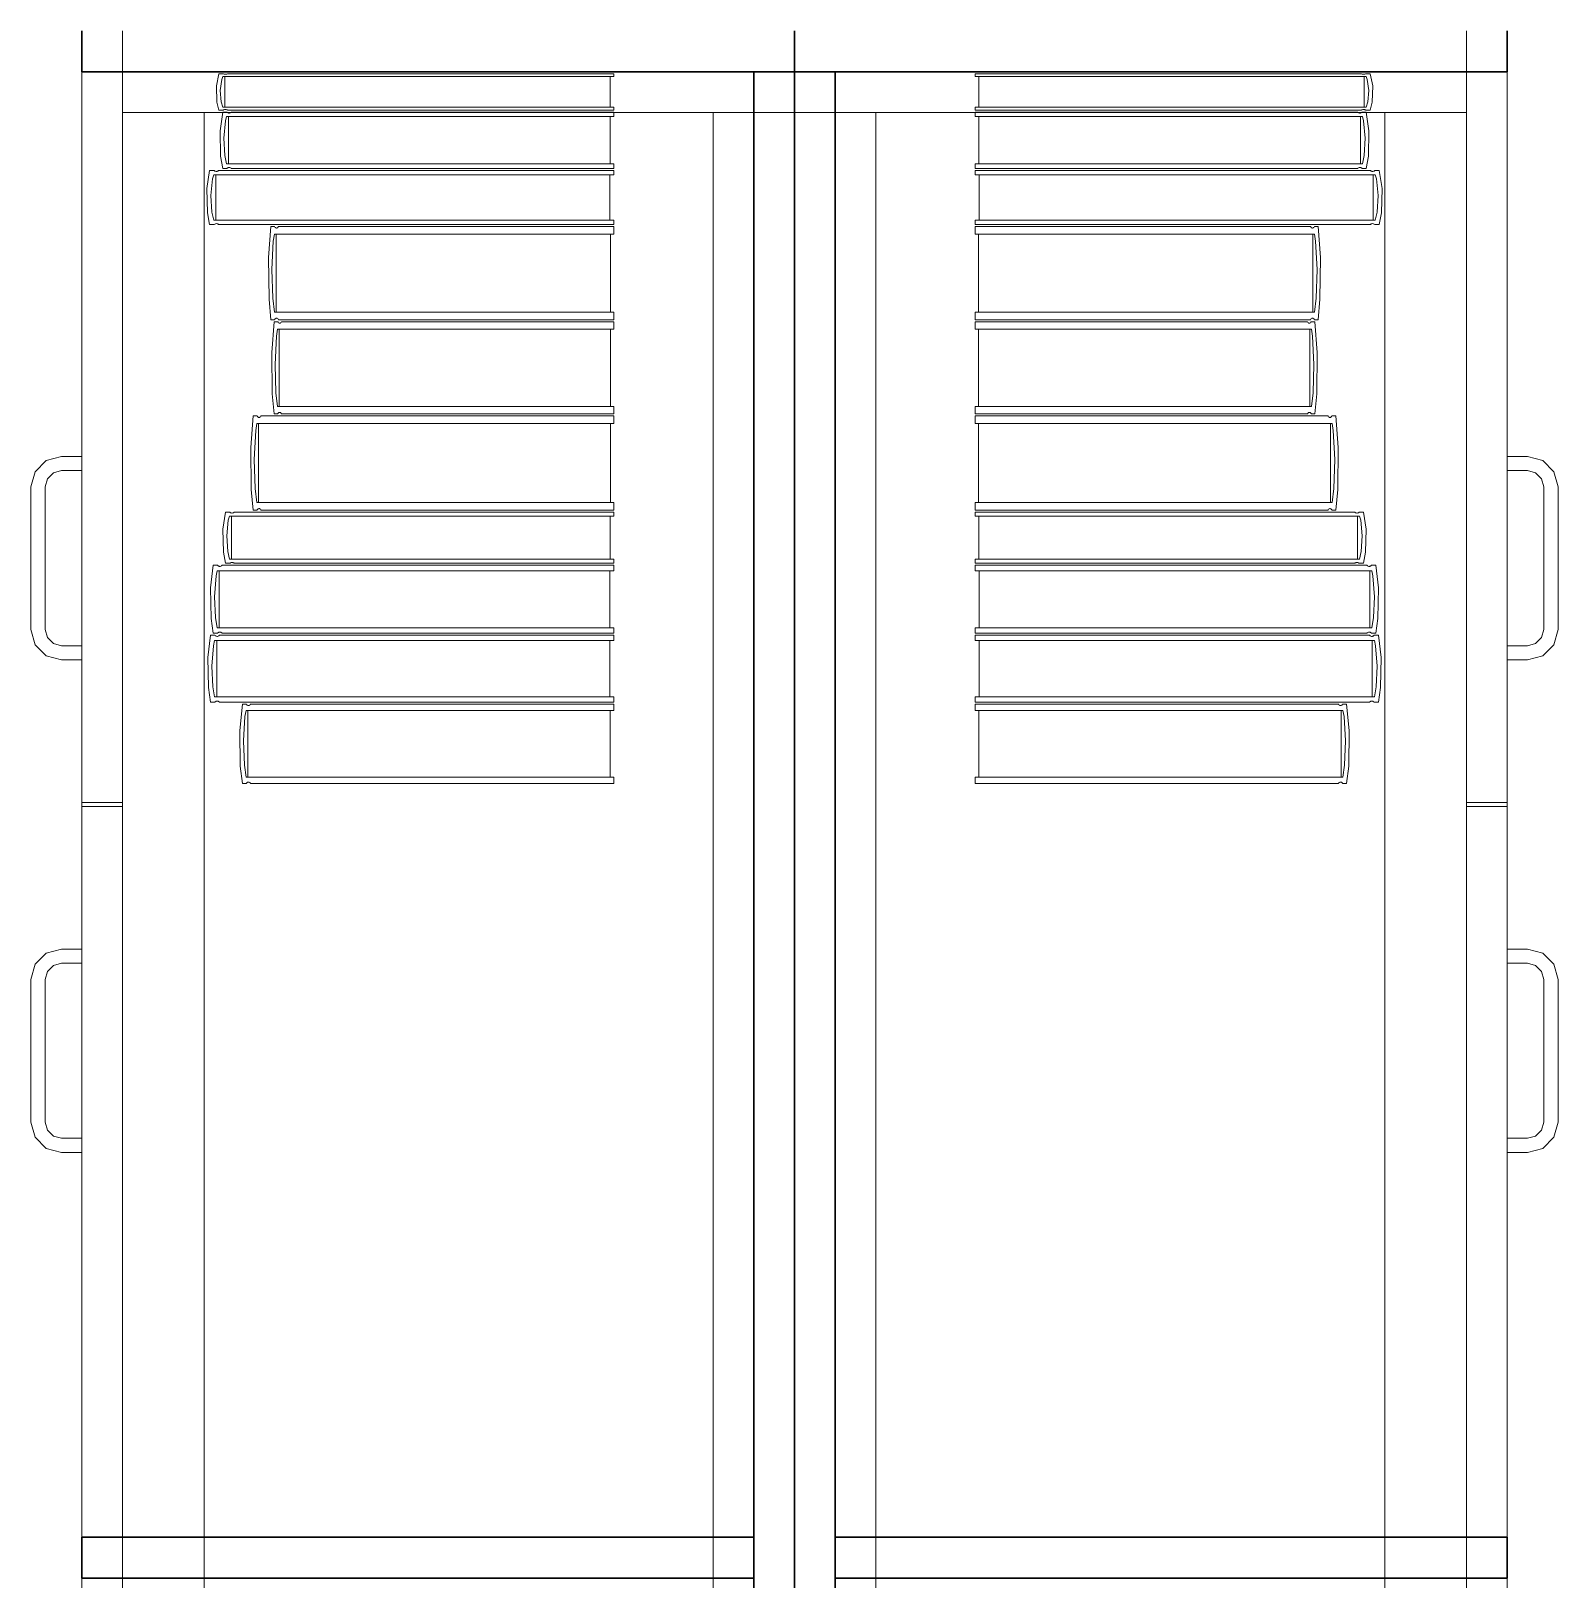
# Model space of a CAD drawing. Header units: inches. Extents: x -38 to 5698, y -33 to 92.
# Drawn here: x 288.689 to 289.439, y 22.592 to 23.352 of the extents above; entities that cross this region are included whole.
import ezdxf

# ---------------------------------------------------------------- set-up
doc = ezdxf.new("R2010")
doc.units = ezdxf.units.IN
doc.header["$MEASUREMENT"] = 0
doc.set_wipeout_variables(frame=1)
doc.linetypes.add('Wipeout_Contour', pattern=[1, 0, -1])
doc.layers.add('Interior - Mobiliario', color=7, linetype='Continuous')

msp = doc.modelspace()

# ---------------------------------------------------------------- linework, layer by layer
at = {"layer": 'Interior - Mobiliario', "color": 175, "linetype": 'Continuous', "lineweight": 13}
for p, q in [((288.73401, 21.87237), (288.73401, 23.33237)), ((288.73401, 23.33237), (289.04401, 23.33237)), ((289.04401, 23.33237), (289.04401, 21.87237)), ((289.08401, 23.33237), (289.08401, 21.87237)), ((289.39401, 23.33237), (289.08401, 23.33237)), ((289.39401, 21.87237), (289.39401, 23.33237)), ((288.78029, 23.31742), (288.78005, 23.32541)), ((289.34772, 23.31742), (289.34797, 23.32541)), ((288.78135, 23.3135), (288.78029, 23.31742)), ((288.78191, 23.32311), (288.7824, 23.31761)), ((288.7824, 23.31761), (288.78329, 23.31493)), ((289.34561, 23.31761), (289.34472, 23.31493)), ((289.34611, 23.32311), (289.34561, 23.31761)), ((289.34666, 23.3135), (289.34772, 23.31742)), ((288.73401, 23.31237), (288.77401, 23.31237)), ((288.77401, 23.31237), (289.02401, 23.31237)), ((288.78346, 23.3135), (288.78135, 23.3135)), ((288.7819, 23.30328), (288.78319, 23.3125)), ((288.78319, 23.3125), (288.78528, 23.3125)), ((288.78329, 23.31493), (288.97535, 23.31493)), ((288.78357, 23.31357), (288.78346, 23.3135)), ((288.78381, 23.31368), (288.78357, 23.31357)), ((288.78408, 23.31376), (288.78381, 23.31368)), ((288.78436, 23.3138), (288.78408, 23.31376)), ((288.78465, 23.3138), (288.78436, 23.3138)), ((288.78511, 23.31029), (288.78454, 23.30819)), ((288.78493, 23.31377), (288.78465, 23.3138)), ((288.7852, 23.3137), (288.78493, 23.31377)), ((288.97535, 23.31029), (288.78511, 23.31029)), ((288.78545, 23.3136), (288.7852, 23.3137)), ((288.78528, 23.3125), (288.78544, 23.31235)), ((288.78544, 23.31235), (288.78569, 23.3122)), ((288.78561, 23.3135), (288.78545, 23.3136)), ((288.97535, 23.3135), (288.78561, 23.3135)), ((288.78569, 23.3122), (288.78596, 23.31209)), ((288.78596, 23.31209), (288.78623, 23.31204)), ((288.78607, 23.28705), (288.78607, 23.31029)), ((288.78623, 23.31204), (288.78652, 23.31205)), ((288.78652, 23.31205), (288.7868, 23.31211)), ((288.7868, 23.31211), (288.78706, 23.31223)), ((288.78706, 23.31223), (288.7873, 23.31239)), ((288.7873, 23.31239), (288.78741, 23.3125)), ((288.78741, 23.3125), (288.97535, 23.3125)), ((288.97343, 23.31029), (288.97343, 23.28705)), ((288.97535, 23.31493), (288.97535, 23.3135)), ((288.97535, 23.3125), (288.97535, 23.31029)), ((289.35401, 23.31237), (289.10401, 23.31237)), ((289.34472, 23.31493), (289.15266, 23.31493)), ((289.15266, 23.31493), (289.15266, 23.3135)), ((289.15266, 23.3135), (289.34241, 23.3135)), ((289.3406, 23.3125), (289.15266, 23.3125)), ((289.15266, 23.3125), (289.15266, 23.31029)), ((289.15266, 23.31029), (289.3429, 23.31029)), ((289.15459, 23.31029), (289.15459, 23.28705)), ((289.34071, 23.31239), (289.3406, 23.3125)), ((289.34095, 23.31223), (289.34071, 23.31239)), ((289.34122, 23.31211), (289.34095, 23.31223)), ((289.34149, 23.31205), (289.34122, 23.31211)), ((289.34178, 23.31204), (289.34149, 23.31205)), ((289.34206, 23.31209), (289.34178, 23.31204)), ((289.34194, 23.28705), (289.34194, 23.31029)), ((289.34233, 23.3122), (289.34206, 23.31209)), ((289.34257, 23.31235), (289.34233, 23.3122)), ((289.34241, 23.3135), (289.34256, 23.3136)), ((289.34256, 23.3136), (289.34281, 23.3137)), ((289.34273, 23.3125), (289.34257, 23.31235)), ((289.34482, 23.3125), (289.34273, 23.3125)), ((289.34281, 23.3137), (289.34309, 23.31377)), ((289.3429, 23.31029), (289.34347, 23.30819)), ((289.34309, 23.31377), (289.34337, 23.3138)), ((289.34337, 23.3138), (289.34365, 23.3138)), ((289.34365, 23.3138), (289.34393, 23.31376)), ((289.34393, 23.31376), (289.3442, 23.31368)), ((289.3442, 23.31368), (289.34445, 23.31357)), ((289.34445, 23.31357), (289.34455, 23.3135)), ((289.34455, 23.3135), (289.34666, 23.3135)), ((289.34611, 23.30328), (289.34482, 23.3125)), ((289.39401, 23.31237), (289.35401, 23.31237)), ((288.78214, 23.2909), (288.7819, 23.30328)), ((288.78454, 23.30819), (288.78374, 23.29971)), ((289.34347, 23.30819), (289.34427, 23.29971)), ((289.34587, 23.2909), (289.34611, 23.30328)), ((288.78374, 23.29971), (288.78423, 23.29119)), ((289.34427, 23.29971), (289.34378, 23.29119)), ((288.78319, 23.28483), (288.78214, 23.2909)), ((288.78423, 23.29119), (288.78511, 23.28705)), ((288.78511, 23.28705), (288.97535, 23.28705)), ((288.97535, 23.28705), (288.97535, 23.28483)), ((289.3429, 23.28705), (289.15266, 23.28705)), ((289.15266, 23.28705), (289.15266, 23.28483)), ((289.34378, 23.29119), (289.3429, 23.28705)), ((289.34482, 23.28483), (289.34587, 23.2909)), ((288.77544, 23.27497), (288.77677, 23.28383)), ((288.77677, 23.28383), (288.77893, 23.28383)), ((288.77817, 23.27969), (288.77734, 23.27155)), ((288.77876, 23.28171), (288.77817, 23.27969)), ((288.97535, 23.28171), (288.77876, 23.28171)), ((288.77893, 23.28383), (288.7791, 23.28369)), ((288.7791, 23.28369), (288.77935, 23.28354)), ((288.77935, 23.28354), (288.77963, 23.28344)), ((288.77963, 23.28344), (288.77992, 23.28339)), ((288.77975, 23.25939), (288.77975, 23.28171)), ((288.77992, 23.28339), (288.78021, 23.2834)), ((288.78021, 23.2834), (288.7805, 23.28346)), ((288.7805, 23.28346), (288.78077, 23.28357)), ((288.78077, 23.28357), (288.78102, 23.28373)), ((288.78102, 23.28373), (288.78113, 23.28383)), ((288.78113, 23.28383), (288.97535, 23.28383)), ((288.78528, 23.28483), (288.78319, 23.28483)), ((288.78539, 23.28494), (288.78528, 23.28483)), ((288.78563, 23.28511), (288.78539, 23.28494)), ((288.78589, 23.28523), (288.78563, 23.28511)), ((288.78617, 23.28529), (288.78589, 23.28523)), ((288.78646, 23.2853), (288.78617, 23.28529)), ((288.78674, 23.28524), (288.78646, 23.2853)), ((288.787, 23.28514), (288.78674, 23.28524)), ((288.78725, 23.28498), (288.787, 23.28514)), ((288.78741, 23.28483), (288.78725, 23.28498)), ((288.97535, 23.28483), (288.78741, 23.28483)), ((288.97336, 23.28171), (288.97336, 23.25939)), ((288.97535, 23.28383), (288.97535, 23.28171)), ((289.15266, 23.28483), (289.3406, 23.28483)), ((289.34688, 23.28383), (289.15266, 23.28383)), ((289.15266, 23.28383), (289.15266, 23.28171)), ((289.15266, 23.28171), (289.34925, 23.28171)), ((289.15465, 23.28171), (289.15465, 23.25939)), ((289.3406, 23.28483), (289.34076, 23.28498)), ((289.34076, 23.28498), (289.34101, 23.28514)), ((289.34101, 23.28514), (289.34128, 23.28524)), ((289.34128, 23.28524), (289.34156, 23.2853)), ((289.34156, 23.2853), (289.34184, 23.28529)), ((289.34184, 23.28529), (289.34212, 23.28523)), ((289.34212, 23.28523), (289.34238, 23.28511)), ((289.34238, 23.28511), (289.34263, 23.28494)), ((289.34263, 23.28494), (289.34273, 23.28483)), ((289.34273, 23.28483), (289.34482, 23.28483)), ((289.34699, 23.28373), (289.34688, 23.28383)), ((289.34724, 23.28357), (289.34699, 23.28373)), ((289.34751, 23.28346), (289.34724, 23.28357)), ((289.3478, 23.2834), (289.34751, 23.28346)), ((289.34809, 23.28339), (289.3478, 23.2834)), ((289.34838, 23.28344), (289.34809, 23.28339)), ((289.34826, 23.25939), (289.34826, 23.28171)), ((289.34866, 23.28354), (289.34838, 23.28344)), ((289.34892, 23.28369), (289.34866, 23.28354)), ((289.34908, 23.28383), (289.34892, 23.28369)), ((289.35124, 23.28383), (289.34908, 23.28383)), ((289.34925, 23.28171), (289.34984, 23.27969)), ((289.34984, 23.27969), (289.35067, 23.27155)), ((289.35257, 23.27497), (289.35124, 23.28383)), ((288.77569, 23.26309), (288.77544, 23.27497)), ((288.77734, 23.27155), (288.77785, 23.26337)), ((289.35067, 23.27155), (289.35017, 23.26337)), ((289.35232, 23.26309), (289.35257, 23.27497)), ((288.77677, 23.25726), (288.77569, 23.26309)), ((288.77893, 23.25726), (288.77677, 23.25726)), ((288.77785, 23.26337), (288.77876, 23.25939)), ((288.77876, 23.25939), (288.97535, 23.25939)), ((288.77904, 23.25737), (288.77893, 23.25726)), ((288.77929, 23.25753), (288.77904, 23.25737)), ((288.77957, 23.25764), (288.77929, 23.25753)), ((288.77985, 23.2577), (288.77957, 23.25764)), ((288.78015, 23.25771), (288.77985, 23.2577)), ((288.78044, 23.25766), (288.78015, 23.25771)), ((288.78071, 23.25756), (288.78044, 23.25766)), ((288.78097, 23.25741), (288.78071, 23.25756)), ((288.78113, 23.25726), (288.78097, 23.25741)), ((288.97535, 23.25726), (288.78113, 23.25726)), ((288.80573, 23.24101), (288.80686, 23.25626)), ((288.80686, 23.25626), (288.80869, 23.25626)), ((288.80869, 23.25626), (288.80883, 23.25602)), ((288.81046, 23.25609), (288.81056, 23.25626)), ((288.81056, 23.25626), (288.97535, 23.25626)), ((288.97535, 23.25939), (288.97535, 23.25726)), ((288.97535, 23.25626), (288.97535, 23.2526)), ((289.34925, 23.25939), (289.15266, 23.25939)), ((289.15266, 23.25939), (289.15266, 23.25726)), ((289.15266, 23.25726), (289.34688, 23.25726)), ((289.31746, 23.25626), (289.15266, 23.25626)), ((289.15266, 23.25626), (289.15266, 23.2526)), ((289.31755, 23.25609), (289.31746, 23.25626)), ((289.31932, 23.25626), (289.31918, 23.25602)), ((289.32115, 23.25626), (289.31932, 23.25626)), ((289.32229, 23.24101), (289.32115, 23.25626)), ((289.34688, 23.25726), (289.34704, 23.25741)), ((289.34704, 23.25741), (289.3473, 23.25756)), ((289.3473, 23.25756), (289.34758, 23.25766)), ((289.34758, 23.25766), (289.34787, 23.25771)), ((289.34787, 23.25771), (289.34816, 23.2577)), ((289.34816, 23.2577), (289.34845, 23.25764)), ((289.34845, 23.25764), (289.34872, 23.25753)), ((289.34872, 23.25753), (289.34897, 23.25737)), ((289.34897, 23.25737), (289.34908, 23.25726)), ((289.34908, 23.25726), (289.35124, 23.25726)), ((289.35017, 23.26337), (289.34925, 23.25939)), ((289.35124, 23.25726), (289.35232, 23.26309)), ((288.80804, 23.24914), (288.80734, 23.23512)), ((288.80854, 23.2526), (288.80804, 23.24914)), ((288.97535, 23.2526), (288.80854, 23.2526)), ((288.80883, 23.25602), (288.80905, 23.25576)), ((288.80905, 23.25576), (288.80928, 23.25558)), ((288.80928, 23.25558), (288.80953, 23.2555)), ((288.80939, 23.21419), (288.80939, 23.2526)), ((288.80953, 23.2555), (288.80978, 23.25551)), ((288.80978, 23.25551), (288.81002, 23.25561)), ((288.81002, 23.25561), (288.81025, 23.25581)), ((288.81025, 23.25581), (288.81046, 23.25609)), ((288.97366, 23.2526), (288.97366, 23.21419)), ((289.15266, 23.2526), (289.31947, 23.2526)), ((289.15435, 23.2526), (289.15435, 23.21419)), ((289.31776, 23.25581), (289.31755, 23.25609)), ((289.31799, 23.25561), (289.31776, 23.25581)), ((289.31824, 23.25551), (289.31799, 23.25561)), ((289.31849, 23.2555), (289.31824, 23.25551)), ((289.31873, 23.25558), (289.31849, 23.2555)), ((289.31863, 23.21419), (289.31863, 23.2526)), ((289.31897, 23.25576), (289.31873, 23.25558)), ((289.31918, 23.25602), (289.31897, 23.25576)), ((289.31947, 23.2526), (289.31997, 23.24914)), ((289.31997, 23.24914), (289.32067, 23.23512)), ((288.80594, 23.22056), (288.80573, 23.24101)), ((289.32208, 23.22056), (289.32229, 23.24101)), ((288.80734, 23.23512), (288.80777, 23.22104)), ((289.32067, 23.23512), (289.32024, 23.22104)), ((288.80686, 23.21054), (288.80594, 23.22056)), ((288.80777, 23.22104), (288.80854, 23.21419)), ((289.32024, 23.22104), (289.31947, 23.21419)), ((289.32115, 23.21054), (289.32208, 23.22056)), ((288.80869, 23.21054), (288.80686, 23.21054)), ((288.80854, 23.21419), (288.97535, 23.21419)), ((288.80878, 23.21071), (288.80869, 23.21054)), ((288.809, 23.21099), (288.80878, 23.21071)), ((288.80923, 23.21118), (288.809, 23.21099)), ((288.80947, 23.21129), (288.80923, 23.21118)), ((288.80972, 23.2113), (288.80947, 23.21129)), ((288.80997, 23.21122), (288.80972, 23.2113)), ((288.8102, 23.21104), (288.80997, 23.21122)), ((288.81042, 23.21078), (288.8102, 23.21104)), ((288.81056, 23.21054), (288.81042, 23.21078)), ((288.97535, 23.21054), (288.81056, 23.21054)), ((288.97535, 23.21419), (288.97535, 23.21054)), ((289.31947, 23.21419), (289.15266, 23.21419)), ((289.15266, 23.21419), (289.15266, 23.21054)), ((289.15266, 23.21054), (289.31746, 23.21054)), ((289.31746, 23.21054), (289.31759, 23.21078)), ((289.31759, 23.21078), (289.31781, 23.21104)), ((289.31781, 23.21104), (289.31805, 23.21122)), ((289.31805, 23.21122), (289.31829, 23.2113)), ((289.31829, 23.2113), (289.31854, 23.21129)), ((289.31854, 23.21129), (289.31878, 23.21118)), ((289.31878, 23.21118), (289.31902, 23.21099)), ((289.31902, 23.21099), (289.31923, 23.21071)), ((289.31923, 23.21071), (289.31932, 23.21054)), ((289.31932, 23.21054), (289.32115, 23.21054)), ((288.80731, 23.19443), (288.80843, 23.20954)), ((288.80843, 23.20954), (288.81024, 23.20954)), ((288.8101, 23.20591), (288.8096, 23.20248)), ((288.97535, 23.20591), (288.8101, 23.20591)), ((288.81024, 23.20954), (288.81038, 23.20929)), ((288.81038, 23.20929), (288.8106, 23.20903)), ((288.8106, 23.20903), (288.81083, 23.20886)), ((288.81083, 23.20886), (288.81107, 23.20878)), ((288.81093, 23.16787), (288.81093, 23.20591)), ((288.81107, 23.20878), (288.81132, 23.20879)), ((288.81132, 23.20879), (288.81156, 23.20889)), ((288.81156, 23.20889), (288.81179, 23.20908)), ((288.81179, 23.20908), (288.812, 23.20936)), ((288.812, 23.20936), (288.81209, 23.20954)), ((288.81209, 23.20954), (288.97535, 23.20954)), ((288.97368, 23.20591), (288.97368, 23.16787)), ((288.97535, 23.20954), (288.97535, 23.20591)), ((289.31592, 23.20954), (289.15266, 23.20954)), ((289.15266, 23.20954), (289.15266, 23.20591)), ((289.15266, 23.20591), (289.31792, 23.20591)), ((289.15433, 23.20591), (289.15433, 23.16787)), ((289.31601, 23.20936), (289.31592, 23.20954)), ((289.31622, 23.20908), (289.31601, 23.20936)), ((289.31645, 23.20889), (289.31622, 23.20908)), ((289.3167, 23.20879), (289.31645, 23.20889)), ((289.31694, 23.20878), (289.3167, 23.20879)), ((289.31718, 23.20886), (289.31694, 23.20878)), ((289.31708, 23.16787), (289.31708, 23.20591)), ((289.31742, 23.20903), (289.31718, 23.20886)), ((289.31763, 23.20929), (289.31742, 23.20903)), ((289.31777, 23.20954), (289.31763, 23.20929)), ((289.31959, 23.20954), (289.31777, 23.20954)), ((289.31792, 23.20591), (289.31841, 23.20248)), ((289.32071, 23.19443), (289.31959, 23.20954)), ((288.8096, 23.20248), (288.80891, 23.18859)), ((289.31841, 23.20248), (289.31911, 23.18859)), ((288.80751, 23.17418), (288.80731, 23.19443)), ((288.80891, 23.18859), (288.80933, 23.17466)), ((289.31911, 23.18859), (289.31868, 23.17466)), ((289.3205, 23.17418), (289.32071, 23.19443)), ((288.80843, 23.16425), (288.80751, 23.17418)), ((288.80933, 23.17466), (288.8101, 23.16787)), ((289.31868, 23.17466), (289.31792, 23.16787)), ((289.31959, 23.16425), (289.3205, 23.17418)), ((288.8101, 23.16787), (288.97535, 23.16787)), ((288.81078, 23.16489), (288.81055, 23.1647)), ((288.81102, 23.165), (288.81078, 23.16489)), ((288.81126, 23.16501), (288.81102, 23.165)), ((288.81151, 23.16493), (288.81126, 23.16501)), ((288.81174, 23.16475), (288.81151, 23.16493)), ((288.97535, 23.16787), (288.97535, 23.16425)), ((289.31792, 23.16787), (289.15266, 23.16787)), ((289.15266, 23.16787), (289.15266, 23.16425)), ((289.31627, 23.16475), (289.31651, 23.16493)), ((289.31651, 23.16493), (289.31675, 23.16501)), ((289.31675, 23.16501), (289.317, 23.165)), ((289.317, 23.165), (289.31724, 23.16489)), ((289.31724, 23.16489), (289.31747, 23.1647)), ((288.79697, 23.14781), (288.79816, 23.16325)), ((288.79816, 23.16325), (288.80008, 23.16325)), ((288.79993, 23.15955), (288.7994, 23.15603)), ((288.97535, 23.15955), (288.79993, 23.15955)), ((288.80008, 23.16325), (288.80023, 23.163)), ((288.80023, 23.163), (288.80046, 23.16274)), ((288.80046, 23.16274), (288.8007, 23.16256)), ((288.8007, 23.16256), (288.80096, 23.16248)), ((288.80081, 23.12065), (288.80081, 23.15955)), ((288.80096, 23.16248), (288.80122, 23.16249)), ((288.80122, 23.16249), (288.80148, 23.16259)), ((288.80148, 23.16259), (288.80172, 23.16279)), ((288.80172, 23.16279), (288.80195, 23.16307)), ((288.80195, 23.16307), (288.80204, 23.16325)), ((288.80204, 23.16325), (288.97535, 23.16325)), ((288.81024, 23.16425), (288.80843, 23.16425)), ((288.81033, 23.16443), (288.81024, 23.16425)), ((288.81055, 23.1647), (288.81033, 23.16443)), ((288.81195, 23.16449), (288.81174, 23.16475)), ((288.81209, 23.16425), (288.81195, 23.16449)), ((288.97535, 23.16425), (288.81209, 23.16425)), ((288.97358, 23.15955), (288.97358, 23.12065)), ((288.97535, 23.16325), (288.97535, 23.15955)), ((289.15266, 23.16425), (289.31592, 23.16425)), ((289.32597, 23.16325), (289.15266, 23.16325)), ((289.15266, 23.16325), (289.15266, 23.15955)), ((289.15266, 23.15955), (289.32809, 23.15955)), ((289.15444, 23.15955), (289.15444, 23.12065)), ((289.31592, 23.16425), (289.31606, 23.16449)), ((289.31606, 23.16449), (289.31627, 23.16475)), ((289.31747, 23.1647), (289.31768, 23.16443)), ((289.31768, 23.16443), (289.31777, 23.16425)), ((289.31777, 23.16425), (289.31959, 23.16425)), ((289.32607, 23.16307), (289.32597, 23.16325)), ((289.32629, 23.16279), (289.32607, 23.16307)), ((289.32653, 23.16259), (289.32629, 23.16279)), ((289.32679, 23.16249), (289.32653, 23.16259)), ((289.32705, 23.16248), (289.32679, 23.16249)), ((289.32731, 23.16256), (289.32705, 23.16248)), ((289.3272, 23.12065), (289.3272, 23.15955)), ((289.32756, 23.16274), (289.32731, 23.16256)), ((289.32779, 23.163), (289.32756, 23.16274)), ((289.32793, 23.16325), (289.32779, 23.163)), ((289.32986, 23.16325), (289.32793, 23.16325)), ((289.32809, 23.15955), (289.32861, 23.15603)), ((289.33105, 23.14781), (289.32986, 23.16325)), ((288.7994, 23.15603), (288.79866, 23.14184)), ((289.32861, 23.15603), (289.32935, 23.14184)), ((288.69651, 23.14136), (288.70401, 23.14337)), ((288.70401, 23.14337), (288.71401, 23.14337)), ((288.71401, 23.14337), (288.71401, 23.13637)), ((288.79719, 23.1271), (288.79697, 23.14781)), ((289.33083, 23.1271), (289.33105, 23.14781)), ((289.42401, 23.14337), (289.41401, 23.14337)), ((289.41401, 23.14337), (289.41401, 23.13637)), ((289.43151, 23.14136), (289.42401, 23.14337)), ((288.68901, 23.12837), (288.69102, 23.13587)), ((288.69102, 23.13587), (288.69651, 23.14136)), ((288.70001, 23.1353), (288.69708, 23.13237)), ((288.70401, 23.13637), (288.70001, 23.1353)), ((288.71401, 23.13637), (288.70401, 23.13637)), ((288.79866, 23.14184), (288.79911, 23.12758)), ((289.32935, 23.14184), (289.3289, 23.12758)), ((289.41401, 23.13637), (289.42401, 23.13637)), ((289.42401, 23.13637), (289.42801, 23.1353)), ((289.42801, 23.1353), (289.43093, 23.13237)), ((289.437, 23.13587), (289.43151, 23.14136)), ((289.43901, 23.12837), (289.437, 23.13587)), ((288.68901, 23.05837), (288.68901, 23.12837)), ((288.69708, 23.13237), (288.69601, 23.12837)), ((288.69601, 23.12837), (288.69601, 23.05837)), ((288.79816, 23.11694), (288.79719, 23.1271)), ((288.79911, 23.12758), (288.79993, 23.12065)), ((289.3289, 23.12758), (289.32809, 23.12065)), ((289.32986, 23.11694), (289.33083, 23.1271)), ((289.43093, 23.13237), (289.43201, 23.12837)), ((289.43201, 23.12837), (289.43201, 23.05837)), ((289.43901, 23.05837), (289.43901, 23.12837)), ((288.79993, 23.12065), (288.97535, 23.12065)), ((288.97535, 23.12065), (288.97535, 23.11694)), ((289.32809, 23.12065), (289.15266, 23.12065)), ((289.15266, 23.12065), (289.15266, 23.11694)), ((288.78331, 23.10759), (288.78459, 23.11594)), ((288.78459, 23.11594), (288.78666, 23.11594)), ((288.78593, 23.11204), (288.78514, 23.10435)), ((288.7865, 23.11394), (288.78593, 23.11204)), ((288.97535, 23.11394), (288.7865, 23.11394)), ((288.78666, 23.11594), (288.78682, 23.11581)), ((288.78682, 23.11581), (288.78707, 23.11567)), ((288.78707, 23.11567), (288.78733, 23.11557)), ((288.78733, 23.11557), (288.78761, 23.11552)), ((288.78745, 23.09289), (288.78745, 23.11394)), ((288.78761, 23.11552), (288.78789, 23.11553)), ((288.78789, 23.11553), (288.78817, 23.11559)), ((288.78817, 23.11559), (288.78843, 23.11569)), ((288.78843, 23.11569), (288.78867, 23.11585)), ((288.78867, 23.11585), (288.78878, 23.11594)), ((288.78878, 23.11594), (288.97535, 23.11594)), ((288.80008, 23.11694), (288.79816, 23.11694)), ((288.80018, 23.11712), (288.80008, 23.11694)), ((288.8004, 23.1174), (288.80018, 23.11712)), ((288.80065, 23.1176), (288.8004, 23.1174)), ((288.8009, 23.11771), (288.80065, 23.1176)), ((288.80117, 23.11772), (288.8009, 23.11771)), ((288.80142, 23.11763), (288.80117, 23.11772)), ((288.80167, 23.11746), (288.80142, 23.11763)), ((288.8019, 23.11719), (288.80167, 23.11746)), ((288.80204, 23.11694), (288.8019, 23.11719)), ((288.97535, 23.11694), (288.80204, 23.11694)), ((288.97344, 23.11394), (288.97344, 23.09289)), ((288.97535, 23.11594), (288.97535, 23.11394)), ((289.15266, 23.11694), (289.32597, 23.11694)), ((289.33924, 23.11594), (289.15266, 23.11594)), ((289.15266, 23.11594), (289.15266, 23.11394)), ((289.15266, 23.11394), (289.34151, 23.11394)), ((289.15457, 23.11394), (289.15457, 23.09289)), ((289.32597, 23.11694), (289.32611, 23.11719)), ((289.32611, 23.11719), (289.32634, 23.11746)), ((289.32634, 23.11746), (289.32659, 23.11763)), ((289.32659, 23.11763), (289.32685, 23.11772)), ((289.32685, 23.11772), (289.32711, 23.11771)), ((289.32711, 23.11771), (289.32737, 23.1176)), ((289.32737, 23.1176), (289.32761, 23.1174)), ((289.32761, 23.1174), (289.32783, 23.11712)), ((289.32783, 23.11712), (289.32793, 23.11694)), ((289.32793, 23.11694), (289.32986, 23.11694)), ((289.33934, 23.11585), (289.33924, 23.11594)), ((289.33958, 23.11569), (289.33934, 23.11585)), ((289.33984, 23.11559), (289.33958, 23.11569)), ((289.34012, 23.11553), (289.33984, 23.11559)), ((289.3404, 23.11552), (289.34012, 23.11553)), ((289.34068, 23.11557), (289.3404, 23.11552)), ((289.34056, 23.09289), (289.34056, 23.11394)), ((289.34094, 23.11567), (289.34068, 23.11557)), ((289.34119, 23.11581), (289.34094, 23.11567)), ((289.34135, 23.11594), (289.34119, 23.11581)), ((289.34342, 23.11594), (289.34135, 23.11594)), ((289.34151, 23.11394), (289.34208, 23.11204)), ((289.34208, 23.11204), (289.34288, 23.10435)), ((289.3447, 23.10759), (289.34342, 23.11594)), ((288.78355, 23.09638), (288.78331, 23.10759)), ((288.78514, 23.10435), (288.78562, 23.09664)), ((289.34288, 23.10435), (289.34239, 23.09664)), ((289.34447, 23.09638), (289.3447, 23.10759)), ((288.78562, 23.09664), (288.7865, 23.09289)), ((289.34239, 23.09664), (289.34151, 23.09289)), ((288.77723, 23.07875), (288.77855, 23.08988)), ((288.77855, 23.08988), (288.78069, 23.08988)), ((288.78069, 23.08988), (288.78085, 23.0897)), ((288.78085, 23.0897), (288.7811, 23.08951)), ((288.7811, 23.08951), (288.78138, 23.08939)), ((288.78138, 23.08939), (288.78166, 23.08933)), ((288.78166, 23.08933), (288.78195, 23.08933)), ((288.78195, 23.08933), (288.78224, 23.08941)), ((288.78224, 23.08941), (288.78251, 23.08955)), ((288.78251, 23.08955), (288.78276, 23.08975)), ((288.78276, 23.08975), (288.78287, 23.08988)), ((288.78287, 23.08988), (288.97535, 23.08988)), ((288.78459, 23.09088), (288.78355, 23.09638)), ((288.78666, 23.09088), (288.78459, 23.09088)), ((288.7865, 23.09289), (288.97535, 23.09289)), ((288.78677, 23.09098), (288.78666, 23.09088)), ((288.78701, 23.09113), (288.78677, 23.09098)), ((288.78727, 23.09124), (288.78701, 23.09113)), ((288.78755, 23.0913), (288.78727, 23.09124)), ((288.78783, 23.0913), (288.78755, 23.0913)), ((288.78811, 23.09126), (288.78783, 23.0913)), ((288.78837, 23.09116), (288.78811, 23.09126)), ((288.78862, 23.09102), (288.78837, 23.09116)), ((288.78878, 23.09088), (288.78862, 23.09102)), ((288.97535, 23.09088), (288.78878, 23.09088)), ((288.97535, 23.09289), (288.97535, 23.09088)), ((288.97535, 23.08988), (288.97535, 23.08721)), ((289.34151, 23.09289), (289.15266, 23.09289)), ((289.15266, 23.09289), (289.15266, 23.09088)), ((289.15266, 23.09088), (289.33924, 23.09088)), ((289.34515, 23.08988), (289.15266, 23.08988)), ((289.15266, 23.08988), (289.15266, 23.08721)), ((289.33924, 23.09088), (289.33939, 23.09102)), ((289.33939, 23.09102), (289.33964, 23.09116)), ((289.33964, 23.09116), (289.3399, 23.09126)), ((289.3399, 23.09126), (289.34018, 23.0913)), ((289.34018, 23.0913), (289.34046, 23.0913)), ((289.34046, 23.0913), (289.34074, 23.09124)), ((289.34074, 23.09124), (289.341, 23.09113)), ((289.341, 23.09113), (289.34124, 23.09098)), ((289.34124, 23.09098), (289.34135, 23.09088)), ((289.34135, 23.09088), (289.34342, 23.09088)), ((289.34342, 23.09088), (289.34447, 23.09638)), ((289.34526, 23.08975), (289.34515, 23.08988)), ((289.3455, 23.08955), (289.34526, 23.08975)), ((289.34577, 23.08941), (289.3455, 23.08955)), ((289.34606, 23.08933), (289.34577, 23.08941)), ((289.34635, 23.08933), (289.34606, 23.08933)), ((289.34664, 23.08939), (289.34635, 23.08933)), ((289.34691, 23.08951), (289.34664, 23.08939)), ((289.34716, 23.0897), (289.34691, 23.08951)), ((289.34733, 23.08988), (289.34716, 23.0897)), ((289.34947, 23.08988), (289.34733, 23.08988)), ((289.35079, 23.07875), (289.34947, 23.08988)), ((288.77993, 23.08468), (288.77911, 23.07444)), ((288.78052, 23.08721), (288.77993, 23.08468)), ((288.97535, 23.08721), (288.78052, 23.08721)), ((288.7815, 23.05916), (288.7815, 23.08721)), ((288.97338, 23.08721), (288.97338, 23.05916)), ((289.15266, 23.08721), (289.3475, 23.08721)), ((289.15463, 23.08721), (289.15463, 23.05916)), ((289.34651, 23.05916), (289.34651, 23.08721)), ((289.3475, 23.08721), (289.34808, 23.08468)), ((289.34808, 23.08468), (289.3489, 23.07444)), ((288.77747, 23.06381), (288.77723, 23.07875)), ((288.77911, 23.07444), (288.77961, 23.06416)), ((289.3489, 23.07444), (289.3484, 23.06416)), ((289.35054, 23.06381), (289.35079, 23.07875)), ((288.69102, 23.05087), (288.68901, 23.05837)), ((288.69601, 23.05837), (288.69708, 23.05437)), ((288.77855, 23.05649), (288.77747, 23.06381)), ((288.77961, 23.06416), (288.78052, 23.05916)), ((288.78052, 23.05916), (288.97535, 23.05916)), ((288.97535, 23.05916), (288.97535, 23.05649)), ((289.3475, 23.05916), (289.15266, 23.05916)), ((289.15266, 23.05916), (289.15266, 23.05649)), ((289.3484, 23.06416), (289.3475, 23.05916)), ((289.34947, 23.05649), (289.35054, 23.06381)), ((289.43201, 23.05837), (289.43093, 23.05437)), ((289.437, 23.05087), (289.43901, 23.05837)), ((288.69651, 23.04538), (288.69102, 23.05087)), ((288.69708, 23.05437), (288.70001, 23.05144)), ((288.70001, 23.05144), (288.70401, 23.05037)), ((288.77591, 23.04453), (288.77724, 23.05549)), ((288.77724, 23.05549), (288.77939, 23.05549)), ((288.78069, 23.05649), (288.77855, 23.05649)), ((288.77922, 23.05286), (288.77863, 23.05037)), ((288.97535, 23.05286), (288.77922, 23.05286)), ((288.77939, 23.05549), (288.77956, 23.05531)), ((288.77956, 23.05531), (288.77981, 23.05512)), ((288.77981, 23.05512), (288.78009, 23.055)), ((288.78009, 23.055), (288.78038, 23.05494)), ((288.78021, 23.02525), (288.78021, 23.05286)), ((288.78038, 23.05494), (288.78067, 23.05495)), ((288.78067, 23.05495), (288.78095, 23.05502)), ((288.7808, 23.05662), (288.78069, 23.05649)), ((288.78105, 23.05682), (288.7808, 23.05662)), ((288.78095, 23.05502), (288.78123, 23.05516)), ((288.78132, 23.05696), (288.78105, 23.05682)), ((288.78123, 23.05516), (288.78148, 23.05536)), ((288.7816, 23.05704), (288.78132, 23.05696)), ((288.78148, 23.05536), (288.78159, 23.05549)), ((288.78159, 23.05549), (288.97535, 23.05549)), ((288.78189, 23.05705), (288.7816, 23.05704)), ((288.78218, 23.05699), (288.78189, 23.05705)), ((288.78245, 23.05686), (288.78218, 23.05699)), ((288.78271, 23.05667), (288.78245, 23.05686)), ((288.78287, 23.05649), (288.78271, 23.05667)), ((288.97535, 23.05649), (288.78287, 23.05649)), ((288.97337, 23.05286), (288.97337, 23.02525)), ((288.97535, 23.05549), (288.97535, 23.05286)), ((289.15266, 23.05649), (289.34515, 23.05649)), ((289.34643, 23.05549), (289.15266, 23.05549)), ((289.15266, 23.05549), (289.15266, 23.05286)), ((289.15266, 23.05286), (289.34879, 23.05286)), ((289.15464, 23.05286), (289.15464, 23.02525)), ((289.34515, 23.05649), (289.34531, 23.05667)), ((289.34531, 23.05667), (289.34556, 23.05686)), ((289.34556, 23.05686), (289.34584, 23.05699)), ((289.34584, 23.05699), (289.34612, 23.05705)), ((289.34612, 23.05705), (289.34641, 23.05704)), ((289.34641, 23.05704), (289.3467, 23.05696)), ((289.34654, 23.05536), (289.34643, 23.05549)), ((289.34679, 23.05516), (289.34654, 23.05536)), ((289.3467, 23.05696), (289.34697, 23.05682)), ((289.34706, 23.05502), (289.34679, 23.05516)), ((289.34697, 23.05682), (289.34722, 23.05662)), ((289.34735, 23.05495), (289.34706, 23.05502)), ((289.34722, 23.05662), (289.34733, 23.05649)), ((289.34733, 23.05649), (289.34947, 23.05649)), ((289.34764, 23.05494), (289.34735, 23.05495)), ((289.34793, 23.055), (289.34764, 23.05494)), ((289.3478, 23.02525), (289.3478, 23.05286)), ((289.3482, 23.05512), (289.34793, 23.055)), ((289.34846, 23.05531), (289.3482, 23.05512)), ((289.34862, 23.05549), (289.34846, 23.05531)), ((289.35077, 23.05549), (289.34862, 23.05549)), ((289.34879, 23.05286), (289.34938, 23.05037)), ((289.3521, 23.04453), (289.35077, 23.05549)), ((289.42801, 23.05144), (289.42401, 23.05037)), ((289.43093, 23.05437), (289.42801, 23.05144)), ((289.43151, 23.04538), (289.437, 23.05087)), ((288.70401, 23.04337), (288.69651, 23.04538)), ((288.70401, 23.05037), (288.71401, 23.05037)), ((288.71401, 23.04337), (288.70401, 23.04337)), ((288.71401, 23.05037), (288.71401, 23.04337)), ((288.77615, 23.02983), (288.77591, 23.04453)), ((288.77863, 23.05037), (288.7778, 23.04029)), ((289.34938, 23.05037), (289.35021, 23.04029)), ((289.35186, 23.02983), (289.3521, 23.04453)), ((289.41401, 23.05037), (289.41401, 23.04337)), ((289.42401, 23.05037), (289.41401, 23.05037)), ((289.41401, 23.04337), (289.42401, 23.04337)), ((289.42401, 23.04337), (289.43151, 23.04538)), ((288.7778, 23.04029), (288.77831, 23.03017)), ((289.35021, 23.04029), (289.3497, 23.03017)), ((288.77724, 23.02262), (288.77615, 23.02983)), ((288.77831, 23.03017), (288.77922, 23.02525)), ((289.3497, 23.03017), (289.34879, 23.02525)), ((289.35077, 23.02262), (289.35186, 23.02983)), ((288.77939, 23.02262), (288.77724, 23.02262)), ((288.77922, 23.02525), (288.97535, 23.02525)), ((288.7795, 23.02275), (288.77939, 23.02262)), ((288.77975, 23.02295), (288.7795, 23.02275)), ((288.78002, 23.02309), (288.77975, 23.02295)), ((288.78031, 23.02316), (288.78002, 23.02309)), ((288.7806, 23.02317), (288.78031, 23.02316)), ((288.78089, 23.02311), (288.7806, 23.02317)), ((288.78117, 23.02298), (288.78089, 23.02311)), ((288.78142, 23.0228), (288.78117, 23.02298)), ((288.78159, 23.02262), (288.78142, 23.0228)), ((288.97535, 23.02262), (288.78159, 23.02262)), ((288.79159, 23.00866), (288.79282, 23.02162)), ((288.79282, 23.02162), (288.7948, 23.02162)), ((288.7948, 23.02162), (288.79495, 23.02141)), ((288.79495, 23.02141), (288.79519, 23.02119)), ((288.79519, 23.02119), (288.79544, 23.02104)), ((288.79544, 23.02104), (288.79571, 23.02097)), ((288.79571, 23.02097), (288.79598, 23.02098)), ((288.79598, 23.02098), (288.79624, 23.02107)), ((288.79624, 23.02107), (288.79649, 23.02123)), ((288.79649, 23.02123), (288.79672, 23.02147)), ((288.79672, 23.02147), (288.79682, 23.02162)), ((288.79682, 23.02162), (288.97535, 23.02162)), ((288.97535, 23.02525), (288.97535, 23.02262)), ((288.97535, 23.02162), (288.97535, 23.01851)), ((289.34879, 23.02525), (289.15266, 23.02525)), ((289.15266, 23.02525), (289.15266, 23.02262)), ((289.15266, 23.02262), (289.34643, 23.02262)), ((289.33119, 23.02162), (289.15266, 23.02162)), ((289.15266, 23.02162), (289.15266, 23.01851)), ((289.33129, 23.02147), (289.33119, 23.02162)), ((289.33152, 23.02123), (289.33129, 23.02147)), ((289.33177, 23.02107), (289.33152, 23.02123)), ((289.33203, 23.02098), (289.33177, 23.02107)), ((289.3323, 23.02097), (289.33203, 23.02098)), ((289.33257, 23.02104), (289.3323, 23.02097)), ((289.33282, 23.02119), (289.33257, 23.02104)), ((289.33306, 23.02141), (289.33282, 23.02119)), ((289.33321, 23.02162), (289.33306, 23.02141)), ((289.33519, 23.02162), (289.33321, 23.02162)), ((289.33642, 23.00866), (289.33519, 23.02162)), ((289.34643, 23.02262), (289.34659, 23.0228)), ((289.34659, 23.0228), (289.34685, 23.02298)), ((289.34685, 23.02298), (289.34712, 23.02311)), ((289.34712, 23.02311), (289.34741, 23.02317)), ((289.34741, 23.02317), (289.3477, 23.02316)), ((289.3477, 23.02316), (289.34799, 23.02309)), ((289.34799, 23.02309), (289.34826, 23.02295)), ((289.34826, 23.02295), (289.34851, 23.02275)), ((289.34851, 23.02275), (289.34862, 23.02262)), ((289.34862, 23.02262), (289.35077, 23.02262)), ((288.7941, 23.01556), (288.79334, 23.00364)), ((288.79464, 23.01851), (288.7941, 23.01556)), ((288.97535, 23.01851), (288.79464, 23.01851)), ((288.79556, 22.98586), (288.79556, 23.01851)), ((288.97352, 23.01851), (288.97352, 22.98586)), ((289.15266, 23.01851), (289.33337, 23.01851)), ((289.15449, 23.01851), (289.15449, 22.98586)), ((289.33246, 22.98586), (289.33246, 23.01851)), ((289.33337, 23.01851), (289.33391, 23.01556)), ((289.33391, 23.01556), (289.33467, 23.00364)), ((288.79182, 22.99127), (288.79159, 23.00866)), ((289.33619, 22.99127), (289.33642, 23.00866)), ((288.79334, 23.00364), (288.79381, 22.99168)), ((289.33467, 23.00364), (289.33421, 22.99168)), ((288.79282, 22.98275), (288.79182, 22.99127)), ((288.79381, 22.99168), (288.79464, 22.98586)), ((289.33421, 22.99168), (289.33337, 22.98586)), ((289.33519, 22.98275), (289.33619, 22.99127)), ((288.7948, 22.98275), (288.79282, 22.98275)), ((288.79464, 22.98586), (288.97535, 22.98586)), ((288.7949, 22.9829), (288.7948, 22.98275)), ((288.79513, 22.98313), (288.7949, 22.9829)), ((288.79539, 22.9833), (288.79513, 22.98313)), ((288.79565, 22.98339), (288.79539, 22.9833)), ((288.79592, 22.9834), (288.79565, 22.98339)), ((288.79618, 22.98333), (288.79592, 22.9834)), ((288.79644, 22.98318), (288.79618, 22.98333)), ((288.79667, 22.98296), (288.79644, 22.98318)), ((288.79682, 22.98275), (288.79667, 22.98296)), ((288.97535, 22.98275), (288.79682, 22.98275)), ((288.97535, 22.98586), (288.97535, 22.98275)), ((289.33337, 22.98586), (289.15266, 22.98586)), ((289.15266, 22.98586), (289.15266, 22.98275)), ((289.15266, 22.98275), (289.33119, 22.98275)), ((289.33119, 22.98275), (289.33134, 22.98296)), ((289.33134, 22.98296), (289.33157, 22.98318)), ((289.33157, 22.98318), (289.33183, 22.98333)), ((289.33183, 22.98333), (289.33209, 22.9834)), ((289.33209, 22.9834), (289.33236, 22.98339)), ((289.33236, 22.98339), (289.33263, 22.9833)), ((289.33263, 22.9833), (289.33288, 22.98313)), ((289.33288, 22.98313), (289.33311, 22.9829)), ((289.33311, 22.9829), (289.33321, 22.98275)), ((289.33321, 22.98275), (289.33519, 22.98275)), ((288.71401, 22.97337), (288.73401, 22.97337)), ((288.71401, 22.97137), (288.73401, 22.97137)), ((289.41401, 22.97337), (289.39401, 22.97337)), ((289.41401, 22.97137), (289.39401, 22.97137)), ((288.69651, 22.89936), (288.69102, 22.89387)), ((288.70401, 22.90137), (288.69651, 22.89936)), ((288.71401, 22.90137), (288.70401, 22.90137)), ((288.71401, 22.89437), (288.71401, 22.90137)), ((289.41401, 22.90137), (289.42401, 22.90137)), ((289.41401, 22.89437), (289.41401, 22.90137)), ((289.42401, 22.90137), (289.43151, 22.89936)), ((289.43151, 22.89936), (289.437, 22.89387)), ((288.69102, 22.89387), (288.68901, 22.88637)), ((288.69708, 22.89037), (288.70001, 22.8933)), ((288.70001, 22.8933), (288.70401, 22.89437)), ((288.70401, 22.89437), (288.71401, 22.89437)), ((289.42401, 22.89437), (289.41401, 22.89437)), ((289.42801, 22.8933), (289.42401, 22.89437)), ((289.43093, 22.89037), (289.42801, 22.8933)), ((289.437, 22.89387), (289.43901, 22.88637)), ((288.68901, 22.88637), (288.68901, 22.81637)), ((288.69601, 22.88637), (288.69708, 22.89037)), ((288.69601, 22.81637), (288.69601, 22.88637)), ((289.43201, 22.88637), (289.43093, 22.89037)), ((289.43201, 22.81637), (289.43201, 22.88637)), ((289.43901, 22.88637), (289.43901, 22.81637)), ((288.68901, 22.81637), (288.69102, 22.80887)), ((288.69708, 22.81237), (288.69601, 22.81637)), ((289.43093, 22.81237), (289.43201, 22.81637)), ((289.43901, 22.81637), (289.437, 22.80887)), ((288.69102, 22.80887), (288.69651, 22.80338)), ((288.70001, 22.80944), (288.69708, 22.81237)), ((288.70401, 22.80837), (288.70001, 22.80944)), ((288.71401, 22.80837), (288.70401, 22.80837)), ((288.71401, 22.80137), (288.71401, 22.80837)), ((289.41401, 22.80837), (289.42401, 22.80837)), ((289.41401, 22.80137), (289.41401, 22.80837)), ((289.42401, 22.80837), (289.42801, 22.80944)), ((289.42801, 22.80944), (289.43093, 22.81237)), ((289.437, 22.80887), (289.43151, 22.80338)), ((288.69651, 22.80338), (288.70401, 22.80137)), ((288.70401, 22.80137), (288.71401, 22.80137)), ((289.42401, 22.80137), (289.41401, 22.80137)), ((289.43151, 22.80338), (289.42401, 22.80137))]:
    msp.add_line(p, q, dxfattribs=at)

# ---------------------------------------------------------------- next in the draw order: wipeouts: each hides what was drawn before it
at = {"color": 254, "linetype": 'Wipeout_Contour', "lineweight": 0, "ltscale": 9694.645943}
msp.add_wipeout([(288.71401, 22.59237), (289.04401, 22.59237), (289.04401, 22.61237), (288.71401, 22.61237)], dxfattribs=at).dxf.layer = 'Interior - Mobiliario'
at = {"color": 254, "linetype": 'Wipeout_Contour', "lineweight": 0, "ltscale": 9696.125879}
msp.add_wipeout([(289.41401, 22.59237), (289.41401, 22.61237), (289.08401, 22.61237), (289.08401, 22.59237)], dxfattribs=at).dxf.layer = 'Interior - Mobiliario'

# ---------------------------------------------------------------- next in the draw order: linework, layer by layer
at = {"layer": 'Interior - Mobiliario', "color": 175, "linetype": 'Continuous', "lineweight": 13}
for p, q in [((288.73401, 21.89237), (288.73401, 23.31237)), ((288.77401, 23.31237), (288.77401, 21.89237)), ((289.02401, 21.89237), (289.02401, 23.31237)), ((289.10401, 21.89237), (289.10401, 23.31237)), ((289.35401, 23.31237), (289.35401, 21.89237)), ((289.39401, 21.89237), (289.39401, 23.31237)), ((288.71401, 22.61237), (288.71401, 22.97137)), ((288.73401, 22.61237), (288.73401, 22.97137)), ((289.39401, 22.61237), (289.39401, 22.97137)), ((289.41401, 22.61237), (289.41401, 22.97137)), ((288.71401, 22.59237), (288.71401, 22.61237)), ((288.71401, 22.61237), (289.04401, 22.61237)), ((288.71401, 22.59237), (288.71401, 22.61237)), ((288.71401, 22.61237), (288.73401, 22.61237)), ((289.04401, 22.61237), (289.04401, 22.59237)), ((289.08401, 22.61237), (289.08401, 22.59237)), ((289.41401, 22.61237), (289.08401, 22.61237)), ((289.41401, 22.61237), (289.39401, 22.61237)), ((289.41401, 22.59237), (289.41401, 22.61237)), ((289.41401, 22.59237), (289.41401, 22.61237)), ((289.04401, 22.59237), (288.71401, 22.59237)), ((288.71401, 22.59237), (288.71401, 22.23337)), ((288.71401, 22.59237), (288.73401, 22.59237)), ((288.73401, 22.59237), (288.73401, 22.23337)), ((289.08401, 22.59237), (289.41401, 22.59237)), ((289.39401, 22.59237), (289.39401, 22.23337)), ((289.41401, 22.59237), (289.39401, 22.59237)), ((289.41401, 22.59237), (289.41401, 22.23337))]:
    msp.add_line(p, q, dxfattribs=at)
at = {"layer": 'Interior - Mobiliario', "color": 175, "linetype": 'Continuous', "lineweight": 30}
for p, q in [((288.71401, 22.61237), (289.04401, 22.61237)), ((288.71401, 22.61237), (288.71401, 22.59237)), ((289.04401, 22.61237), (289.04401, 22.59237)), ((289.41401, 22.61237), (289.08401, 22.61237)), ((289.08401, 22.61237), (289.08401, 22.59237)), ((289.41401, 22.61237), (289.41401, 22.59237)), ((288.71401, 22.59237), (289.04401, 22.59237)), ((289.41401, 22.59237), (289.08401, 22.59237))]:
    msp.add_line(p, q, dxfattribs=at)

# ---------------------------------------------------------------- next in the draw order: wipeouts: each hides what was drawn before it
at = {"color": 254, "linetype": 'Wipeout_Contour', "lineweight": 0, "ltscale": 9695.346348}
msp.add_wipeout([(289.04401, 21.87237), (289.06401, 21.87237), (289.06401, 23.33237), (289.04401, 23.33237)], dxfattribs=at).dxf.layer = 'Interior - Mobiliario'

# ---------------------------------------------------------------- next in the draw order: linework, layer by layer
at = {"layer": 'Interior - Mobiliario', "color": 175, "linetype": 'Continuous', "lineweight": 30}
for p, q in [((289.04401, 23.33237), (289.06401, 23.33237)), ((289.04401, 23.33237), (289.04401, 21.87237)), ((289.06401, 23.33237), (289.06401, 21.87237))]:
    msp.add_line(p, q, dxfattribs=at)
at = {"layer": 'Interior - Mobiliario', "color": 175, "linetype": 'Continuous', "lineweight": 13}
for p, q in [((289.04401, 21.87237), (289.04401, 23.33237)), ((289.04401, 23.33237), (289.06401, 23.33237)), ((289.06401, 23.33237), (289.06401, 21.87237)), ((289.02401, 23.31237), (289.06401, 23.31237)), ((289.06401, 23.31237), (289.06401, 21.89237)), ((288.71401, 22.61237), (289.04401, 22.61237)), ((289.04401, 22.61237), (289.04401, 22.59237)), ((289.04401, 22.59237), (288.71401, 22.59237))]:
    msp.add_line(p, q, dxfattribs=at)

# ---------------------------------------------------------------- next in the draw order: wipeouts: each hides what was drawn before it
at = {"color": 254, "linetype": 'Wipeout_Contour', "lineweight": 0, "ltscale": 9694.713997}
msp.add_wipeout([(288.71401, 23.33237), (289.06401, 23.33237), (289.06401, 23.35237), (288.71401, 23.35237)], dxfattribs=at).dxf.layer = 'Interior - Mobiliario'

# ---------------------------------------------------------------- next in the draw order: linework, layer by layer
at = {"layer": 'Interior - Mobiliario', "color": 175, "linetype": 'Continuous', "lineweight": 30}
for p, q in [((288.71401, 23.35237), (288.71401, 23.33237)), ((289.06401, 23.35237), (289.06401, 23.33237)), ((288.71401, 23.33237), (289.06401, 23.33237))]:
    msp.add_line(p, q, dxfattribs=at)
at = {"layer": 'Interior - Mobiliario', "color": 175, "linetype": 'Continuous', "lineweight": 13}
for p, q in [((288.71401, 23.33237), (288.71401, 23.35237)), ((288.71401, 23.35237), (288.71401, 21.85237)), ((288.73401, 23.31237), (288.73401, 23.35237)), ((289.06401, 23.35237), (289.06401, 23.33237)), ((289.06401, 23.35237), (289.06401, 23.31237)), ((289.06401, 21.85237), (289.06401, 23.35237)), ((289.06401, 23.33237), (288.71401, 23.33237)), ((288.71401, 21.87237), (288.71401, 23.33237)), ((288.71401, 23.33237), (289.06401, 23.33237)), ((288.71401, 21.87237), (288.71401, 23.33237)), ((288.71401, 23.33237), (289.04401, 23.33237)), ((288.71401, 23.33237), (288.71401, 22.97337)), ((288.71401, 23.33237), (288.73401, 23.33237)), ((288.73401, 21.87237), (288.73401, 23.33237)), ((288.73401, 23.33237), (289.04401, 23.33237)), ((288.73401, 21.87237), (288.73401, 23.33237)), ((288.73401, 23.33237), (289.04401, 23.33237)), ((288.73401, 23.33237), (288.73401, 22.97337)), ((289.04401, 23.33237), (289.04401, 21.87237)), ((289.04401, 23.33237), (289.04401, 21.87237)), ((289.04401, 23.33237), (289.04401, 21.87237)), ((289.06401, 23.33237), (289.06401, 21.87237)), ((288.78005, 23.32541), (288.78135, 23.33137)), ((288.78135, 23.33137), (288.78346, 23.33137)), ((288.78272, 23.32859), (288.78191, 23.32311)), ((288.78329, 23.32994), (288.78272, 23.32859)), ((288.97535, 23.32994), (288.78329, 23.32994)), ((288.78346, 23.33137), (288.78362, 23.33128)), ((288.78362, 23.33128), (288.78387, 23.33117)), ((288.78387, 23.33117), (288.78414, 23.33111)), ((288.78414, 23.33111), (288.78442, 23.33107)), ((288.78426, 23.31493), (288.78426, 23.32994)), ((288.78442, 23.33107), (288.78471, 23.33108)), ((288.78471, 23.33108), (288.78499, 23.33112)), ((288.78499, 23.33112), (288.78526, 23.33119)), ((288.78526, 23.33119), (288.7855, 23.3313)), ((288.7855, 23.3313), (288.78561, 23.33137)), ((288.78561, 23.33137), (288.97535, 23.33137)), ((288.97341, 23.32994), (288.97341, 23.31493)), ((288.97535, 23.33137), (288.97535, 23.32994))]:
    msp.add_line(p, q, dxfattribs=at)

# ---------------------------------------------------------------- next in the draw order: wipeouts: each hides what was drawn before it
at = {"color": 254, "linetype": 'Wipeout_Contour', "lineweight": 0, "ltscale": 9695.426345}
msp.add_wipeout([(289.08401, 21.87237), (289.08401, 23.33237), (289.06401, 23.33237), (289.06401, 21.87237)], dxfattribs=at).dxf.layer = 'Interior - Mobiliario'

# ---------------------------------------------------------------- next in the draw order: linework, layer by layer
at = {"layer": 'Interior - Mobiliario', "color": 175, "linetype": 'Continuous', "lineweight": 30}
for p, q in [((289.08401, 23.33237), (289.06401, 23.33237)), ((289.06401, 23.33237), (289.06401, 21.87237)), ((289.08401, 23.33237), (289.08401, 21.87237))]:
    msp.add_line(p, q, dxfattribs=at)
at = {"layer": 'Interior - Mobiliario', "color": 175, "linetype": 'Continuous', "lineweight": 13}
for p, q in [((289.06401, 23.33237), (289.06401, 21.87237)), ((289.08401, 23.33237), (289.06401, 23.33237)), ((289.08401, 21.87237), (289.08401, 23.33237)), ((289.06401, 23.31237), (289.06401, 21.89237)), ((289.10401, 23.31237), (289.06401, 23.31237)), ((289.08401, 22.61237), (289.08401, 22.59237)), ((289.41401, 22.61237), (289.08401, 22.61237)), ((289.08401, 22.59237), (289.41401, 22.59237))]:
    msp.add_line(p, q, dxfattribs=at)

# ---------------------------------------------------------------- next in the draw order: wipeouts: each hides what was drawn before it
at = {"color": 254, "linetype": 'Wipeout_Contour', "lineweight": 0, "ltscale": 9696.113932}
msp.add_wipeout([(289.41401, 23.33237), (289.41401, 23.35237), (289.06401, 23.35237), (289.06401, 23.33237)], dxfattribs=at).dxf.layer = 'Interior - Mobiliario'

# ---------------------------------------------------------------- next in the draw order: linework, layer by layer
at = {"layer": 'Interior - Mobiliario', "color": 175, "linetype": 'Continuous', "lineweight": 30}
for p, q in [((289.06401, 23.35237), (289.06401, 23.33237)), ((289.41401, 23.35237), (289.41401, 23.33237)), ((289.41401, 23.33237), (289.06401, 23.33237))]:
    msp.add_line(p, q, dxfattribs=at)
at = {"layer": 'Interior - Mobiliario', "color": 175, "linetype": 'Continuous', "lineweight": 13}
for p, q in [((289.06401, 23.35237), (289.06401, 23.33237)), ((289.06401, 23.35237), (289.06401, 23.31237)), ((289.06401, 21.85237), (289.06401, 23.35237)), ((289.39401, 23.31237), (289.39401, 23.35237)), ((289.41401, 23.33237), (289.41401, 23.35237)), ((289.41401, 23.35237), (289.41401, 21.85237)), ((289.06401, 23.33237), (289.41401, 23.33237)), ((289.06401, 23.33237), (289.06401, 21.87237)), ((289.41401, 23.33237), (289.06401, 23.33237)), ((289.08401, 23.33237), (289.08401, 21.87237)), ((289.41401, 23.33237), (289.08401, 23.33237)), ((289.08401, 23.33237), (289.08401, 21.87237)), ((289.39401, 23.33237), (289.08401, 23.33237)), ((289.08401, 23.33237), (289.08401, 21.87237)), ((289.39401, 23.33237), (289.08401, 23.33237)), ((289.39401, 21.87237), (289.39401, 23.33237)), ((289.39401, 21.87237), (289.39401, 23.33237)), ((289.39401, 23.33237), (289.39401, 22.97337)), ((289.41401, 23.33237), (289.39401, 23.33237)), ((289.41401, 21.87237), (289.41401, 23.33237)), ((289.41401, 21.87237), (289.41401, 23.33237)), ((289.41401, 23.33237), (289.41401, 22.97337)), ((289.34241, 23.33137), (289.15266, 23.33137)), ((289.15266, 23.33137), (289.15266, 23.32994)), ((289.15266, 23.32994), (289.34472, 23.32994)), ((289.1546, 23.32994), (289.1546, 23.31493)), ((289.34251, 23.3313), (289.34241, 23.33137)), ((289.34276, 23.33119), (289.34251, 23.3313)), ((289.34302, 23.33112), (289.34276, 23.33119)), ((289.3433, 23.33108), (289.34302, 23.33112)), ((289.34359, 23.33107), (289.3433, 23.33108)), ((289.34387, 23.33111), (289.34359, 23.33107)), ((289.34375, 23.31493), (289.34375, 23.32994)), ((289.34414, 23.33117), (289.34387, 23.33111)), ((289.34439, 23.33128), (289.34414, 23.33117)), ((289.34455, 23.33137), (289.34439, 23.33128)), ((289.34666, 23.33137), (289.34455, 23.33137)), ((289.34472, 23.32994), (289.3453, 23.32859)), ((289.3453, 23.32859), (289.34611, 23.32311)), ((289.34797, 23.32541), (289.34666, 23.33137))]:
    msp.add_line(p, q, dxfattribs=at)

doc.saveas('drawing.dxf')
